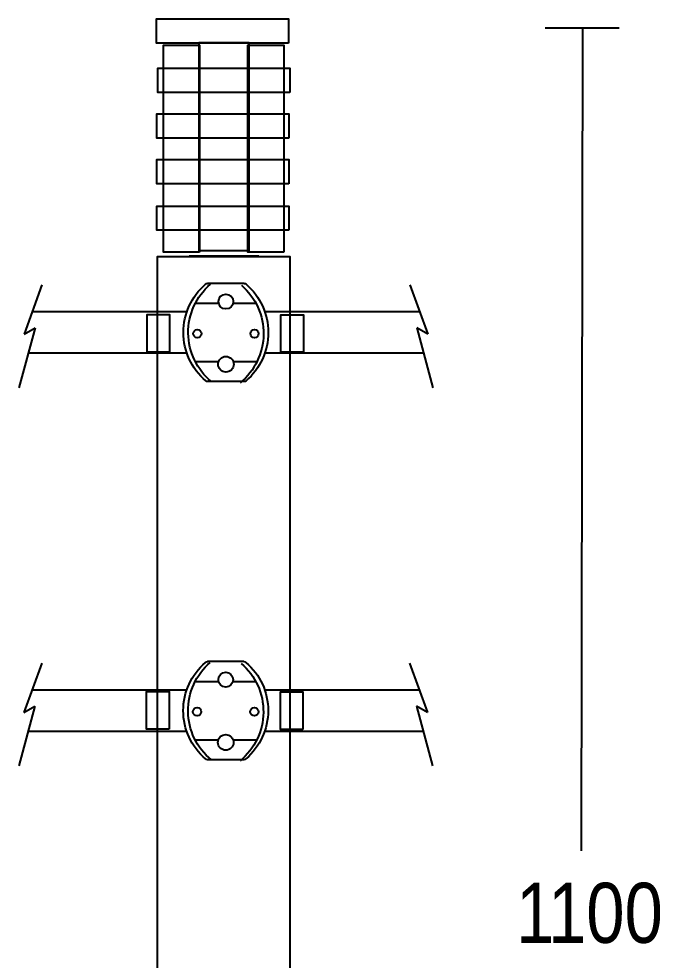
# Model space of a CAD drawing. Extents: x 8 to 198, y 8 to 338.
# Drawn here: x 11.1 to 105.6, y 199.4 to 338.3 of the extents above; entities that cross this region are included whole.
import ezdxf

# ---------------------------------------------------------------- set-up
doc = ezdxf.new("R2010")
doc.units = 0
doc.layers.add('LIVELLO_1', color=160, linetype='Continuous')
doc.styles.add('STD', font='txt')

# ---------------------------------------------------------------- blocks, each defined once
blk = doc.blocks.new('AI9-BLK1')
at = {"layer": 'LIVELLO_1', "color": 7}
for p, q in [((-12.22, 165.31), (-1.28, 165.31)), ((-6.86, 43.91), (-6.65, 165.26)), ((-64.71, 131.69), (-54.43, 131.69)), ((-86.39, 127.38), (-89.03, 120.11)), ((-56.6, 127.6), (-61.97, 127.6)), ((-32.18, 127.38), (-29.53, 120.11)), ((-63.79, 124.68), (-60.35, 124.68)), ((-58.22, 124.68), (-54.78, 124.68)), ((-65.03, 123.41), (-87.84, 123.41)), ((-30.73, 123.41), (-53.53, 123.41)), ((-87.41, 121.05), (-89.78, 112.21)), ((-89.03, 120.11), (-87.41, 121.05)), ((-29.53, 120.11), (-31.15, 121.05)), ((-31.15, 121.05), (-28.79, 112.21)), ((-65.02, 117.31), (-88.41, 117.31)), ((-30.15, 117.31), (-53.54, 117.31)), ((-63.79, 116.06), (-60.42, 116.06)), ((-58.15, 116.06), (-54.78, 116.06)), ((-56.62, 113.13), (-61.95, 113.13)), ((-86.41, 71.59), (-89.06, 64.32)), ((-56.62, 71.81), (-61.98, 71.81)), ((-32.2, 71.59), (-29.55, 64.32)), ((-63.81, 68.89), (-60.37, 68.89)), ((-58.24, 68.89), (-54.8, 68.89)), ((-65.05, 67.62), (-87.86, 67.62)), ((-30.75, 67.62), (-53.55, 67.62)), ((-87.43, 65.26), (-89.8, 56.43)), ((-89.06, 64.32), (-87.43, 65.26)), ((-29.55, 64.32), (-31.18, 65.26)), ((-31.18, 65.26), (-28.81, 56.43)), ((-65.04, 61.53), (-88.43, 61.53)), ((-30.17, 61.53), (-53.56, 61.53)), ((-63.81, 60.27), (-60.44, 60.27)), ((-58.17, 60.27), (-54.8, 60.27)), ((-56.64, 57.34), (-61.97, 57.34))]:
    blk.add_line(p, q, dxfattribs=at)
for points in [[(-50.03, 163.05), (-69.5, 163.05), (-69.5, 166.63), (-50.03, 166.63)], [(-50.03, 163.05), (-69.5, 163.05), (-69.5, 166.63), (-50.03, 166.63)], [(-63.16, 132.22), (-68.47, 132.22), (-68.47, 162.77), (-63.16, 162.77)], [(-63.16, 132.22), (-68.47, 132.22), (-68.47, 162.77), (-63.16, 162.77)], [(-55.9, 132.43), (-63.23, 132.43), (-63.23, 163.13), (-55.9, 163.13)], [(-55.9, 132.43), (-63.23, 132.43), (-63.23, 163.13), (-55.9, 163.13)], [(-50.76, 132.22), (-56.06, 132.22), (-56.06, 162.77), (-50.76, 162.77)], [(-50.76, 132.22), (-56.06, 132.22), (-56.06, 162.77), (-50.76, 162.77)], [(-49.87, 155.75), (-69.33, 155.75), (-69.33, 159.33), (-49.87, 159.33)], [(-49.87, 155.75), (-69.33, 155.75), (-69.33, 159.33), (-49.87, 159.33)], [(-50.02, 149.03), (-69.48, 149.03), (-69.48, 152.61), (-50.02, 152.61)], [(-50.02, 149.03), (-69.48, 149.03), (-69.48, 152.61), (-50.02, 152.61)], [(-50.02, 142.31), (-69.48, 142.31), (-69.48, 145.9), (-50.02, 145.9)], [(-50.02, 142.31), (-69.48, 142.31), (-69.48, 145.9), (-50.02, 145.9)], [(-50.02, 135.44), (-69.48, 135.44), (-69.48, 139.02), (-50.02, 139.02)], [(-50.02, 135.44), (-69.48, 135.44), (-69.48, 139.02), (-50.02, 139.02)], [(-49.83, -89.12), (-69.37, -89.12), (-69.37, 131.58), (-49.83, 131.58)], [(-49.83, -89.12), (-69.37, -89.12), (-69.37, 131.58), (-49.83, 131.58)], [(-67.58, 117.47), (-70.9, 117.47), (-70.9, 123.02), (-67.58, 123.02)], [(-47.86, 117.44), (-51.18, 117.44), (-51.18, 122.99), (-47.86, 122.99)], [(-67.64, 61.84), (-70.96, 61.84), (-70.96, 67.39), (-67.64, 67.39)], [(-47.92, 61.81), (-51.24, 61.81), (-51.24, 67.36), (-47.92, 67.36)]]:
    blk.add_lwpolyline(points, close=True, dxfattribs=at)
for centre, radius in [((-59.28, 124.93), 1.09), ((-63.5, 120.2), 0.606), ((-55.06, 120.2), 0.61), ((-59.28, 115.68), 1.15), ((-59.3, 69.15), 1.09), ((-63.52, 64.42), 0.606), ((-55.08, 64.42), 0.61), ((-59.3, 59.89), 1.15)]:
    blk.add_circle(centre, radius, dxfattribs=at)
for points in [[(-62.25, 113.24), (-64.34, 115.02), (-65.54, 117.63), (-65.54, 120.37), (-65.54, 123.11), (-64.35, 125.7), (-62.27, 127.48)], [(-61.4, 113.11), (-63.55, 114.87), (-64.8, 117.49), (-64.83, 120.26), (-64.87, 123.03), (-63.67, 125.68), (-61.56, 127.48)], [(-57, 127.33), (-54.9, 125.52), (-53.7, 122.87), (-53.73, 120.1), (-53.76, 117.33), (-55.02, 114.71), (-57.16, 112.95)], [(-62.27, 57.45), (-64.36, 59.23), (-65.56, 61.84), (-65.56, 64.58), (-65.56, 67.33), (-64.37, 69.92), (-62.29, 71.7)], [(-61.42, 57.33), (-63.57, 59.09), (-64.82, 61.7), (-64.85, 64.48), (-64.89, 67.25), (-63.69, 69.89), (-61.58, 71.7)], [(-57.02, 71.54), (-54.92, 69.74), (-53.72, 67.09), (-53.75, 64.32), (-53.78, 61.55), (-55.04, 58.93), (-57.18, 57.17)]]:
    blk.add_open_spline(points, degree=3, knots=[0, 0, 0, 0, 1, 1, 1, 2, 2, 2, 2], dxfattribs=at)
for points in [[(-62.27, 127.48), (-62.18, 127.56), (-62.08, 127.6), (-61.97, 127.6)], [(-56.6, 127.6), (-56.49, 127.6), (-56.38, 127.56), (-56.3, 127.48)], [(-56.3, 127.48), (-54.22, 125.7), (-53.03, 123.11), (-53.03, 120.37)], [(-53.03, 120.37), (-53.03, 117.63), (-54.23, 115.02), (-56.31, 113.24)], [(-61.95, 113.13), (-62.06, 113.13), (-62.17, 113.17), (-62.25, 113.24)], [(-56.31, 113.24), (-56.4, 113.17), (-56.51, 113.13), (-56.62, 113.13)], [(-62.29, 71.7), (-62.2, 71.77), (-62.1, 71.81), (-61.98, 71.81)], [(-56.62, 71.81), (-56.51, 71.81), (-56.4, 71.77), (-56.32, 71.7)], [(-56.32, 71.7), (-54.24, 69.92), (-53.05, 67.33), (-53.05, 64.58)], [(-53.05, 64.58), (-53.05, 61.84), (-54.25, 59.23), (-56.33, 57.45)], [(-61.97, 57.34), (-62.08, 57.34), (-62.19, 57.38), (-62.27, 57.45)], [(-56.33, 57.45), (-56.42, 57.38), (-56.53, 57.34), (-56.64, 57.34)]]:
    blk.add_open_spline(points, degree=3, dxfattribs=at)
at = {"layer": 'LIVELLO_1', "color": 7, "char_height": 8.8628, "attachment_point": 1, "style": 'STD'}
for s, insert in [('\\fArial Narrow|b0|i0;\\H8.8628;\\C7;1', (-16.52, 39.19)), ('\\fArial Narrow|b0|i0;\\H8.8628;\\C7;100', (-11.8, 39.19))]:
    blk.add_mtext(s, dxfattribs=dict(at, insert=insert))

msp = doc.modelspace()

# ---------------------------------------------------------------- block references
at = {"layer": 'LIVELLO_1', "color": 7}
msp.add_blockref('AI9-BLK1', (100.854309, 171.632935), dxfattribs=at)

doc.saveas('drawing.dxf')
